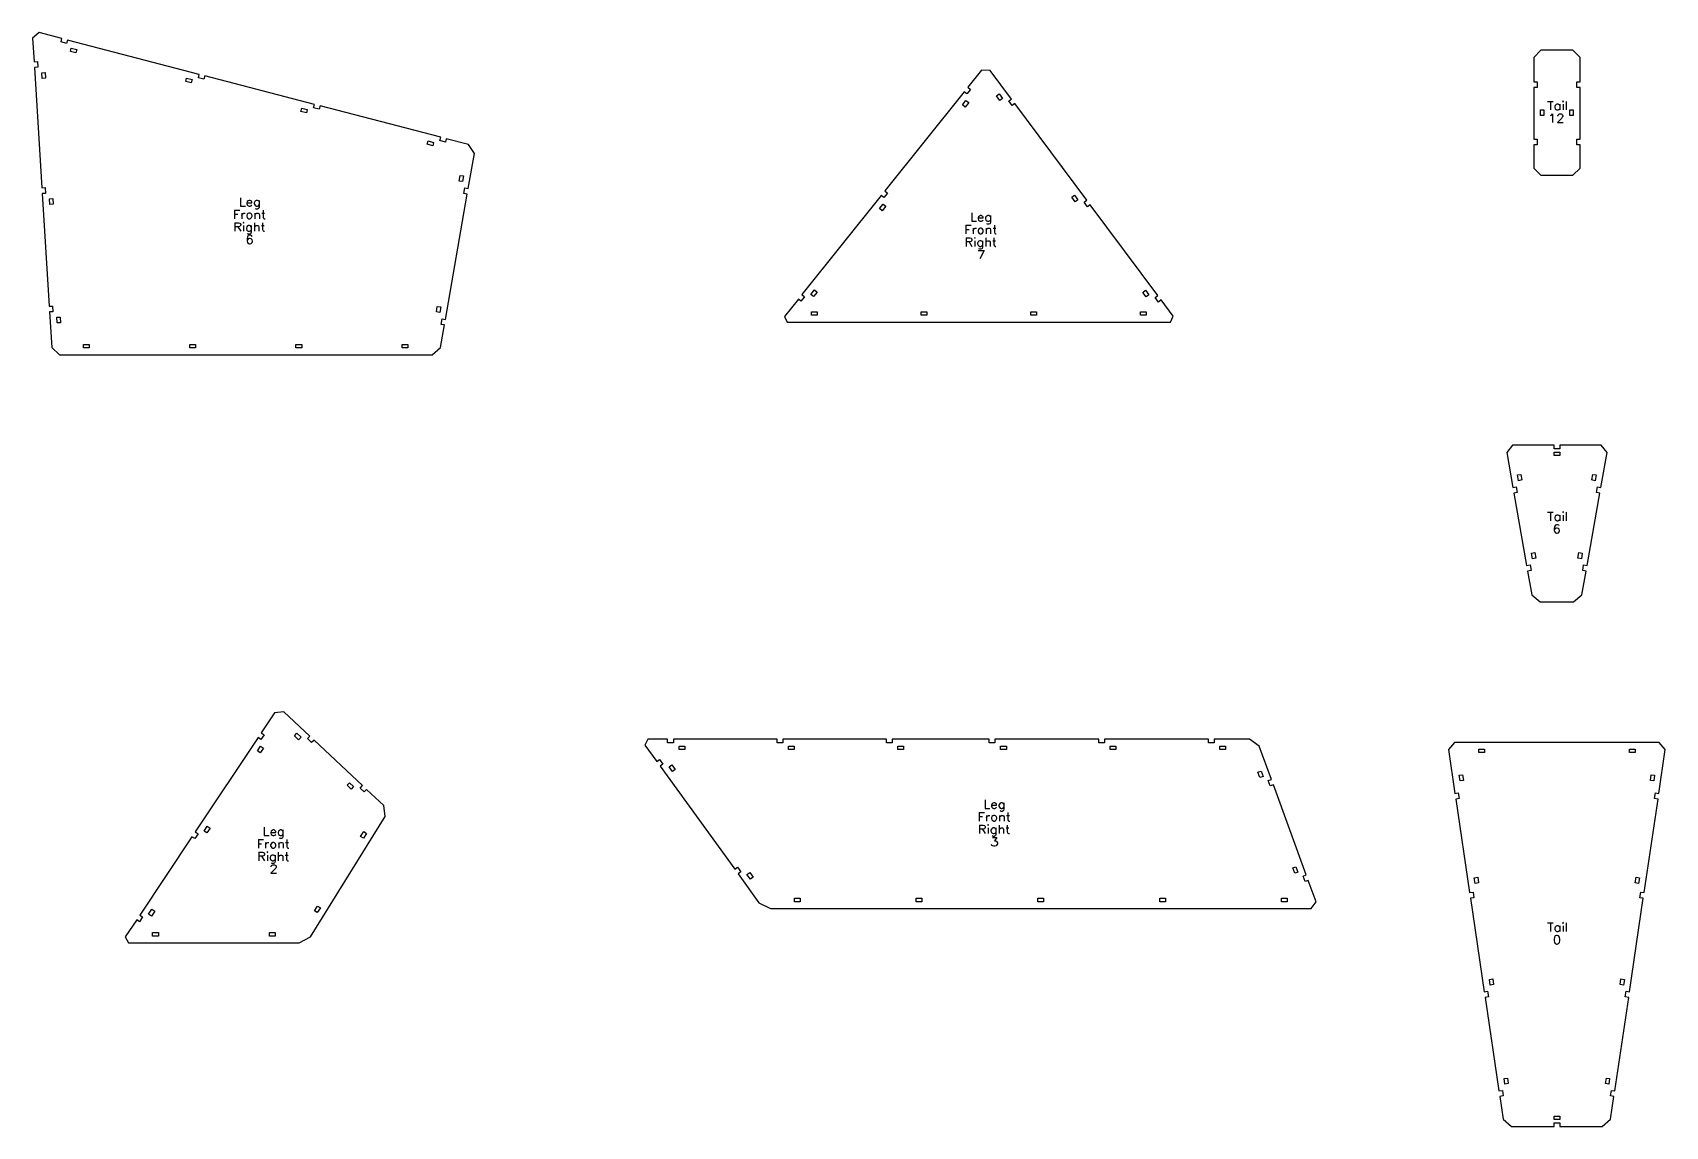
# Model space of a CAD drawing. Header units: metres. Extents: x 97 to 13275, y 12 to 1930.
# Drawn here: x 9999 to 11431, y 12 to 971 of the extents above; entities that cross this region are included whole.
import ezdxf

# ---------------------------------------------------------------- set-up
doc = ezdxf.new("R2010")
doc.units = ezdxf.units.M
for name, color, linetype in [('leg_front_right_cuts', 1, 'Continuous'), ('leg_front_right_marks', 2, 'Continuous'), ('tail_cuts', 1, 'Continuous'), ('tail_marks', 2, 'Continuous')]:
    doc.layers.add(name, color=color, linetype=linetype)

msp = doc.modelspace()

# ---------------------------------------------------------------- linework, layer by layer
at = {"layer": 'leg_front_right_cuts'}
for points in [[(10022.6, 688.2), (10349.3, 688.2), (10356.8, 694.5), (10360.2, 714.3), (10357.2, 714.8), (10358.1, 719.7), (10361.1, 719.2), (10380.2, 829.1), (10377.2, 829.6), (10378.1, 834.5), (10381, 834), (10386.4, 864.7), (10381.3, 872.6), (10361.8, 877.6), (10361.1, 874.7), (10356.2, 876), (10357, 878.9), (10251.1, 906.5), (10250.4, 903.6), (10245.5, 904.8), (10246.3, 907.7), (10150.1, 932.8), (10149.3, 929.9), (10144.5, 931.1), (10145.2, 934), (10029.7, 964.1), (10028.9, 961.2), (10024.1, 962.5), (10024.8, 965.4), (10004.8, 970.6), (9999.1, 965.8), (10000.4, 945), (10003.4, 945.2), (10003.7, 940.2), (10000.7, 940), (10007.2, 834.5), (10010.2, 834.7), (10010.5, 829.7), (10007.5, 829.5), (10013.6, 730.7), (10016.6, 730.8), (10016.9, 725.8), (10013.9, 725.7), (10015.9, 694.6)], [(10037.8, 955.8), (10037.1, 952.9), (10032.2, 954.1), (10033, 957)], [(10007, 935.4), (10010, 935.6), (10010.3, 930.6), (10007.3, 930.4)], [(10138.9, 929.5), (10138.1, 926.6), (10133.3, 927.8), (10134, 930.7)], [(10660.7, 716.9), (10996.8, 716.9), (10999.3, 722), (10988.7, 736.2), (10986.3, 734.4), (10983.3, 738.5), (10985.7, 740.2), (10926.5, 819.7), (10924.1, 817.9), (10921.1, 821.9), (10923.5, 823.7), (10860.4, 908.4), (10858, 906.6), (10855, 910.7), (10857.4, 912.4), (10838.8, 937.4), (10831, 937.6), (10819.1, 922.7), (10821.4, 920.8), (10818.3, 916.9), (10816, 918.8), (10746.4, 831.8), (10748.7, 829.9), (10745.6, 826), (10743.2, 827.9), (10673.6, 740.9), (10676, 739.1), (10672.8, 735.2), (10670.5, 737), (10658.3, 721.8)], [(10849.6, 912.9), (10847.2, 911.1), (10844.2, 915.1), (10846.6, 916.9)], [(10239.9, 903.2), (10239.2, 900.3), (10234.3, 901.5), (10235.1, 904.4)], [(10817.5, 911.1), (10819.9, 909.2), (10816.8, 905.3), (10814.4, 907.2)], [(10350.7, 874.3), (10349.9, 871.4), (10345.1, 872.7), (10345.8, 875.6)], [(10376, 840), (10373, 840.5), (10373.9, 845.4), (10376.8, 844.9)], [(10013.8, 824.9), (10016.8, 825.1), (10017.1, 820.1), (10014.1, 819.9)], [(10744.8, 820.2), (10747.1, 818.4), (10744, 814.5), (10741.7, 816.3)], [(10915.7, 824.1), (10913.3, 822.3), (10910.3, 826.3), (10912.7, 828.1)], [(10684.6, 745), (10686.9, 743.1), (10683.8, 739.2), (10681.4, 741.1)], [(10977.9, 740.7), (10975.5, 738.9), (10972.5, 742.9), (10974.9, 744.7)], [(10356, 725.2), (10353.1, 725.7), (10353.9, 730.6), (10356.9, 730.1)], [(10020.2, 721), (10023.2, 721.2), (10023.5, 716.2), (10020.5, 716.1)], [(10681.9, 722.9), (10681.9, 725.9), (10686.9, 725.9), (10686.9, 722.9)], [(10778.1, 722.9), (10778.1, 725.9), (10783.1, 725.9), (10783.1, 722.9)], [(10874.4, 722.9), (10874.4, 725.9), (10879.4, 725.9), (10879.4, 722.9)], [(10970.6, 722.9), (10970.6, 725.9), (10975.6, 725.9), (10975.6, 722.9)], [(10043.7, 694.2), (10043.7, 697.2), (10048.7, 697.2), (10048.7, 694.2)], [(10136.9, 694.2), (10136.9, 697.2), (10141.9, 697.2), (10141.9, 694.2)], [(10230, 694.2), (10230, 697.2), (10235, 697.2), (10235, 694.2)], [(10323.2, 694.2), (10323.2, 697.2), (10328.2, 697.2), (10328.2, 694.2)], [(10083.1, 172.6), (10232.9, 172.6), (10242.6, 178), (10308.2, 283.3), (10306.9, 293.1), (10291.9, 307.1), (10289.9, 304.9), (10286.2, 308.3), (10288.3, 310.5), (10245.8, 350.4), (10243.7, 348.3), (10240.1, 351.7), (10242.1, 353.9), (10219.4, 375.2), (10211.2, 374.2), (10199.5, 356.7), (10202, 355), (10199.3, 350.9), (10196.8, 352.5), (10141.6, 269.8), (10144.1, 268.2), (10141.3, 264), (10138.8, 265.7), (10093, 197), (10095.5, 195.3), (10092.8, 191.1), (10090.3, 192.8), (10080.3, 177.9)], [(10199, 345.1), (10201.5, 343.4), (10198.7, 339.2), (10196.2, 340.9)], [(10234.4, 352.9), (10232.3, 350.7), (10228.7, 354.1), (10230.7, 356.3)], [(10646, 202.7), (11120.3, 202.7), (11124.5, 208.6), (11117.6, 227.4), (11114.8, 226.4), (11113.1, 231.1), (11115.9, 232.1), (11087, 311.2), (11084.2, 310.2), (11082.5, 314.9), (11085.3, 315.9), (11074.6, 345.1), (11066.1, 351.1), (11035, 351.1), (11035, 348.1), (11030, 348.1), (11030, 351.1), (10938.9, 351.1), (10938.9, 348.1), (10933.9, 348.1), (10933.9, 351.1), (10842.9, 351.1), (10842.9, 348.1), (10837.9, 348.1), (10837.9, 351.1), (10752.8, 351.1), (10752.8, 348.1), (10747.8, 348.1), (10747.8, 351.1), (10656.9, 351.1), (10656.9, 348.1), (10651.9, 348.1), (10651.9, 351.1), (10560.9, 351.1), (10560.9, 348.1), (10555.9, 348.1), (10555.9, 351.1), (10538.6, 351.1), (10535.9, 346), (10546.4, 331.5), (10548.8, 333.3), (10551.8, 329.2), (10549.3, 327.5), (10614.7, 237.1), (10617.1, 238.9), (10620.1, 234.8), (10617.6, 233.1), (10635.9, 207.8)], [(10570.9, 345.1), (10570.9, 342.1), (10565.9, 342.1), (10565.9, 345.1)], [(10666.9, 345.1), (10666.9, 342.1), (10661.9, 342.1), (10661.9, 345.1)], [(10762.8, 345.1), (10762.8, 342.1), (10757.8, 342.1), (10757.8, 345.1)], [(10852.9, 345.1), (10852.9, 342.1), (10847.9, 342.1), (10847.9, 345.1)], [(10948.9, 345.1), (10948.9, 342.1), (10943.9, 342.1), (10943.9, 345.1)], [(11045, 345.1), (11045, 342.1), (11040, 342.1), (11040, 345.1)], [(10557.1, 326.9), (10559.6, 328.7), (10562.5, 324.6), (10560.1, 322.9)], [(11078, 318.5), (11075.1, 317.5), (11073.4, 322.2), (11076.2, 323.2)], [(10280.5, 309.6), (10278.5, 307.4), (10274.8, 310.8), (10276.9, 313)], [(10152.2, 274.8), (10154.7, 273.1), (10151.9, 269), (10149.4, 270.6)], [(10289.3, 264.3), (10286.7, 265.9), (10289.4, 270.1), (10291.9, 268.5)], [(10625.4, 232.5), (10627.9, 234.3), (10630.8, 230.2), (10628.4, 228.5)], [(11108.5, 234.7), (11105.7, 233.7), (11104, 238.4), (11106.8, 239.4)], [(10103.6, 202), (10106.1, 200.3), (10103.3, 196.1), (10100.8, 197.8)], [(10248.7, 199.1), (10246.2, 200.7), (10248.8, 204.9), (10251.4, 203.3)], [(10667.1, 208.7), (10667.1, 211.7), (10672.1, 211.7), (10672.1, 208.7)], [(10773.9, 208.7), (10773.9, 211.7), (10778.9, 211.7), (10778.9, 208.7)], [(10880.6, 208.7), (10880.6, 211.7), (10885.6, 211.7), (10885.6, 208.7)], [(10987.4, 208.7), (10987.4, 211.7), (10992.4, 211.7), (10992.4, 208.7)], [(11094.1, 208.7), (11094.1, 211.7), (11099.1, 211.7), (11099.1, 208.7)], [(10104.3, 178.6), (10104.3, 181.6), (10109.3, 181.6), (10109.3, 178.6)], [(10206.8, 178.6), (10206.8, 181.6), (10211.8, 181.6), (10211.8, 178.6)]]:
    msp.add_lwpolyline(points, close=True, dxfattribs=at)
at = {"layer": 'leg_front_right_marks'}
for p, q in [((10181.3, 825.9), (10181.3, 818.4)), ((10181.3, 818.4), (10185.6, 818.4)), ((10187.3, 822.4), (10187, 821.3)), ((10187, 821.3), (10191.3, 821.3)), ((10187, 821.3), (10187, 820.6)), ((10187, 820.6), (10187.3, 819.5)), ((10188.1, 823.1), (10187.3, 822.4)), ((10187.3, 819.5), (10188.1, 818.8)), ((10188.8, 823.4), (10188.1, 823.1)), ((10188.1, 818.8), (10188.8, 818.4)), ((10189.8, 823.4), (10188.8, 823.4)), ((10188.8, 818.4), (10189.8, 818.4)), ((10190.6, 823.1), (10189.8, 823.4)), ((10189.8, 818.4), (10190.6, 818.8)), ((10190.9, 822.7), (10190.6, 823.1)), ((10190.6, 818.8), (10191.3, 819.5)), ((10191.3, 822), (10190.9, 822.7)), ((10191.3, 821.3), (10191.3, 822)), ((10193.8, 822.4), (10193.4, 821.3)), ((10193.4, 821.3), (10193.4, 820.6)), ((10193.4, 820.6), (10193.8, 819.5)), ((10194.5, 823.1), (10193.8, 822.4)), ((10193.8, 819.5), (10194.5, 818.8)), ((10195.2, 823.4), (10194.5, 823.1)), ((10194.5, 818.8), (10195.2, 818.4)), ((10195.2, 815.9), (10194.5, 816.3)), ((10196.3, 823.4), (10195.2, 823.4)), ((10195.2, 818.4), (10196.3, 818.4)), ((10197, 823.1), (10196.3, 823.4)), ((10196.3, 818.4), (10197, 818.8)), ((10197, 816.3), (10196.3, 815.9)), ((10197.7, 822.4), (10197, 823.1)), ((10197, 818.8), (10197.7, 819.5)), ((10197.3, 816.7), (10197, 816.3)), ((10197.7, 817.7), (10197.3, 816.7)), ((10197.7, 823.4), (10197.7, 817.7)), ((10176.1, 814.9), (10176.1, 807.4)), ((10176.1, 814.9), (10180.7, 814.9)), ((10176.1, 811.4), (10179, 811.4)), ((10176.5, 803.9), (10176.5, 796.4)), ((10176.5, 803.9), (10179.7, 803.9)), ((10179.7, 803.9), (10180.7, 803.6)), ((10180.7, 803.6), (10181.1, 803.2)), ((10181.1, 803.2), (10181.5, 802.5)), ((10181.5, 801.8), (10181.1, 801.1)), ((10181.5, 802.5), (10181.5, 801.8)), ((10182.5, 812.4), (10182.5, 807.4)), ((10182.5, 810.3), (10182.9, 811.4)), ((10182.9, 811.4), (10183.6, 812.1)), ((10183.6, 812.1), (10184.3, 812.4)), ((10184, 804.3), (10183.6, 803.9)), ((10183.6, 803.9), (10184, 803.6)), ((10184.3, 803.9), (10184, 804.3)), ((10184, 803.6), (10184.3, 803.9)), ((10184.3, 812.4), (10185.4, 812.4)), ((10187.2, 811.4), (10186.8, 810.3)), ((10186.8, 810.3), (10186.8, 809.6)), ((10186.8, 809.6), (10187.2, 808.5)), ((10187.9, 812.1), (10187.2, 811.4)), ((10187.2, 808.5), (10187.9, 807.8)), ((10188.6, 812.4), (10187.9, 812.1)), ((10187.9, 807.8), (10188.6, 807.4)), ((10189.7, 812.4), (10188.6, 812.4)), ((10188.6, 807.4), (10189.7, 807.4)), ((10190.4, 812.1), (10189.7, 812.4)), ((10189.7, 807.4), (10190.4, 807.8)), ((10191.1, 811.4), (10190.4, 812.1)), ((10190.4, 807.8), (10191.1, 808.5)), ((10191.5, 810.3), (10191.1, 811.4)), ((10191.1, 808.5), (10191.5, 809.6)), ((10191.5, 809.6), (10191.5, 810.3)), ((10193.6, 803.9), (10193.6, 796.4)), ((10194, 812.4), (10194, 807.4)), ((10194, 811), (10195, 812.1)), ((10195, 812.1), (10195.7, 812.4)), ((10196.3, 815.9), (10195.2, 815.9)), ((10195.7, 812.4), (10196.8, 812.4)), ((10196.8, 812.4), (10197.5, 812.1)), ((10197.5, 812.1), (10197.9, 811)), ((10197.9, 811), (10197.9, 807.4)), ((10200, 812.4), (10202.5, 812.4)), ((10200.7, 803.9), (10200.7, 797.9)), ((10201.1, 814.9), (10201.1, 808.9)), ((10201.1, 808.9), (10201.5, 807.8)), ((10201.5, 807.8), (10202.2, 807.4)), ((10202.2, 807.4), (10202.9, 807.4)), ((10822.5, 812.7), (10822.5, 805.2)), ((10822.5, 805.2), (10826.8, 805.2)), ((10828.6, 809.1), (10828.3, 808.1)), ((10828.3, 808.1), (10832.5, 808.1)), ((10828.3, 808.1), (10828.3, 807.3)), ((10828.3, 807.3), (10828.6, 806.3)), ((10829.3, 809.8), (10828.6, 809.1)), ((10828.6, 806.3), (10829.3, 805.6)), ((10830, 810.2), (10829.3, 809.8)), ((10829.3, 805.6), (10830, 805.2)), ((10831.1, 810.2), (10830, 810.2)), ((10830, 805.2), (10831.1, 805.2)), ((10831.8, 809.8), (10831.1, 810.2)), ((10831.1, 805.2), (10831.8, 805.6)), ((10832.2, 809.5), (10831.8, 809.8)), ((10831.8, 805.6), (10832.5, 806.3)), ((10832.5, 808.8), (10832.2, 809.5)), ((10832.5, 808.1), (10832.5, 808.8)), ((10835, 809.1), (10834.7, 808.1)), ((10834.7, 808.1), (10834.7, 807.3)), ((10834.7, 807.3), (10835, 806.3)), ((10835.8, 809.8), (10835, 809.1)), ((10835, 806.3), (10835.8, 805.6)), ((10836.5, 810.2), (10835.8, 809.8)), ((10835.8, 805.6), (10836.5, 805.2)), ((10836.5, 802.7), (10835.8, 803.1)), ((10837.5, 810.2), (10836.5, 810.2)), ((10836.5, 805.2), (10837.5, 805.2)), ((10837.5, 802.7), (10836.5, 802.7)), ((10838.3, 809.8), (10837.5, 810.2)), ((10837.5, 805.2), (10838.3, 805.6)), ((10838.3, 803.1), (10837.5, 802.7)), ((10839, 809.1), (10838.3, 809.8)), ((10838.3, 805.6), (10839, 806.3)), ((10838.6, 803.4), (10838.3, 803.1)), ((10839, 804.5), (10838.6, 803.4)), ((10839, 810.2), (10839, 804.5)), ((10179.7, 800.4), (10176.5, 800.4)), ((10179, 800.4), (10181.5, 796.4)), ((10180.7, 800.7), (10179.7, 800.4)), ((10181.1, 801.1), (10180.7, 800.7)), ((10184, 801.4), (10184, 796.4)), ((10186.8, 800.4), (10186.5, 799.3)), ((10186.5, 799.3), (10186.5, 798.6)), ((10186.5, 798.6), (10186.8, 797.5)), ((10187.5, 801.1), (10186.8, 800.4)), ((10186.8, 797.5), (10187.5, 796.8)), ((10187.5, 791.5), (10187.2, 789.7)), ((10187.2, 789.7), (10187.2, 787.9)), ((10187.5, 789), (10187.2, 787.9)), ((10187.2, 787.9), (10187.5, 786.5)), ((10188.2, 801.4), (10187.5, 801.1)), ((10187.5, 796.8), (10188.2, 796.4)), ((10188.2, 793.9), (10187.5, 794.3)), ((10188.2, 792.6), (10187.5, 791.5)), ((10188.2, 789.7), (10187.5, 789)), ((10189.3, 801.4), (10188.2, 801.4)), ((10188.2, 796.4), (10189.3, 796.4)), ((10189.3, 793.9), (10188.2, 793.9)), ((10189.3, 792.9), (10188.2, 792.6)), ((10189.3, 790.1), (10188.2, 789.7)), ((10190, 801.1), (10189.3, 801.4)), ((10189.3, 796.4), (10190, 796.8)), ((10190, 794.3), (10189.3, 793.9)), ((10190, 792.9), (10189.3, 792.9)), ((10189.7, 790.1), (10189.3, 790.1)), ((10190.7, 789.7), (10189.7, 790.1)), ((10190.7, 800.4), (10190, 801.1)), ((10190, 796.8), (10190.7, 797.5)), ((10190.4, 794.7), (10190, 794.3)), ((10191.1, 792.6), (10190, 792.9)), ((10190.7, 795.7), (10190.4, 794.7)), ((10190.7, 801.4), (10190.7, 795.7)), ((10191.5, 789), (10190.7, 789.7)), ((10191.5, 791.9), (10191.1, 792.6)), ((10191.8, 787.9), (10191.5, 789)), ((10191.5, 786.5), (10191.8, 787.6)), ((10191.8, 787.6), (10191.8, 787.9)), ((10193.6, 800), (10194.7, 801.1)), ((10194.7, 801.1), (10195.4, 801.4)), ((10195.4, 801.4), (10196.5, 801.4)), ((10196.5, 801.4), (10197.2, 801.1)), ((10197.2, 801.1), (10197.5, 800)), ((10197.5, 800), (10197.5, 796.4)), ((10199.7, 801.4), (10202.2, 801.4)), ((10200.7, 797.9), (10201.1, 796.8)), ((10201.1, 796.8), (10201.8, 796.4)), ((10201.8, 796.4), (10202.5, 796.4)), ((10817.4, 801.7), (10817.4, 794.2)), ((10817.4, 801.7), (10822, 801.7)), ((10817.4, 798.1), (10820.2, 798.1)), ((10817.7, 790.7), (10817.7, 783.2)), ((10817.7, 790.7), (10820.9, 790.7)), ((10820.9, 790.7), (10822, 790.3)), ((10822, 787.5), (10820.9, 787.1)), ((10822, 790.3), (10822.4, 790)), ((10822.4, 787.8), (10822, 787.5)), ((10822.4, 790), (10822.7, 789.3)), ((10822.7, 788.6), (10822.4, 787.8)), ((10822.7, 789.3), (10822.7, 788.6)), ((10823.8, 799.2), (10823.8, 794.2)), ((10823.8, 797.1), (10824.1, 798.1)), ((10824.1, 798.1), (10824.9, 798.8)), ((10824.9, 798.8), (10825.6, 799.2)), ((10825.2, 791.1), (10824.9, 790.7)), ((10824.9, 790.7), (10825.2, 790.3)), ((10825.6, 790.7), (10825.2, 791.1)), ((10825.2, 790.3), (10825.6, 790.7)), ((10825.2, 788.2), (10825.2, 783.2)), ((10825.6, 799.2), (10826.6, 799.2)), ((10828.4, 798.1), (10828.1, 797.1)), ((10828.1, 797.1), (10828.1, 796.3)), ((10828.1, 796.3), (10828.4, 795.3)), ((10828.8, 787.8), (10828.1, 787.1)), ((10829.1, 798.8), (10828.4, 798.1)), ((10828.4, 795.3), (10829.1, 794.6)), ((10829.5, 788.2), (10828.8, 787.8)), ((10829.9, 799.2), (10829.1, 798.8)), ((10829.1, 794.6), (10829.9, 794.2)), ((10830.6, 788.2), (10829.5, 788.2)), ((10830.9, 799.2), (10829.9, 799.2)), ((10829.9, 794.2), (10830.9, 794.2)), ((10831.3, 787.8), (10830.6, 788.2)), ((10831.6, 798.8), (10830.9, 799.2)), ((10830.9, 794.2), (10831.6, 794.6)), ((10832, 787.1), (10831.3, 787.8)), ((10832.4, 798.1), (10831.6, 798.8)), ((10831.6, 794.6), (10832.4, 795.3)), ((10832, 788.2), (10832, 782.5)), ((10832.7, 797.1), (10832.4, 798.1)), ((10832.4, 795.3), (10832.7, 796.3)), ((10832.7, 796.3), (10832.7, 797.1)), ((10834.9, 790.7), (10834.9, 783.2)), ((10834.9, 786.8), (10835.9, 787.8)), ((10835.2, 799.2), (10835.2, 794.2)), ((10835.2, 797.8), (10836.3, 798.8)), ((10835.9, 787.8), (10836.6, 788.2)), ((10836.3, 798.8), (10837, 799.2)), ((10836.6, 788.2), (10837.7, 788.2)), ((10837, 799.2), (10838.1, 799.2)), ((10837.7, 788.2), (10838.4, 787.8)), ((10838.1, 799.2), (10838.8, 798.8)), ((10838.4, 787.8), (10838.8, 786.8)), ((10838.8, 798.8), (10839.1, 797.8)), ((10839.1, 797.8), (10839.1, 794.2)), ((10840.9, 788.2), (10843.4, 788.2)), ((10841.3, 799.2), (10843.8, 799.2)), ((10842, 790.7), (10842, 784.6)), ((10842.4, 801.7), (10842.4, 795.6)), ((10842.4, 795.6), (10842.7, 794.6)), ((10842.7, 794.6), (10843.4, 794.2)), ((10843.4, 794.2), (10844.1, 794.2)), ((10187.5, 786.5), (10188.2, 785.8)), ((10188.2, 785.8), (10189.3, 785.4)), ((10189.3, 785.4), (10189.7, 785.4)), ((10189.7, 785.4), (10190.7, 785.8)), ((10190.7, 785.8), (10191.5, 786.5)), ((10820.9, 787.1), (10817.7, 787.1)), ((10820.2, 787.1), (10822.7, 783.2)), ((10828.1, 787.1), (10827.7, 786.1)), ((10827.7, 786.1), (10827.7, 785.3)), ((10827.7, 785.3), (10828.1, 784.3)), ((10828.1, 784.3), (10828.8, 783.6)), ((10828.3, 779.7), (10833.3, 779.7)), ((10828.8, 783.6), (10829.5, 783.2)), ((10829.5, 780.7), (10828.8, 781.1)), ((10829.5, 783.2), (10830.6, 783.2)), ((10830.6, 780.7), (10829.5, 780.7)), ((10833.3, 779.7), (10829.7, 772.2)), ((10830.6, 783.2), (10831.3, 783.6)), ((10831.3, 781.1), (10830.6, 780.7)), ((10831.3, 783.6), (10832, 784.3)), ((10831.6, 781.4), (10831.3, 781.1)), ((10832, 782.5), (10831.6, 781.4)), ((10838.8, 786.8), (10838.8, 783.2)), ((10842, 784.6), (10842.4, 783.6)), ((10842.4, 783.6), (10843.1, 783.2)), ((10843.1, 783.2), (10843.8, 783.2)), ((10829.1, 286.9), (10829.1, 279.4)), ((10829.1, 286.9), (10833.7, 286.9)), ((10834.3, 297.9), (10834.3, 290.4)), ((10834.3, 290.4), (10838.5, 290.4)), ((10840.3, 294.3), (10840, 293.3)), ((10840, 293.3), (10844.3, 293.3)), ((10840, 293.3), (10840, 292.5)), ((10840, 292.5), (10840.3, 291.5)), ((10841, 295), (10840.3, 294.3)), ((10840.3, 291.5), (10841, 290.8)), ((10841.8, 295.4), (10841, 295)), ((10841, 290.8), (10841.8, 290.4)), ((10842.8, 295.4), (10841.8, 295.4)), ((10841.8, 290.4), (10842.8, 290.4)), ((10843.5, 295), (10842.8, 295.4)), ((10842.8, 290.4), (10843.5, 290.8)), ((10843.9, 294.7), (10843.5, 295)), ((10843.5, 290.8), (10844.3, 291.5)), ((10844.3, 294), (10843.9, 294.7)), ((10844.3, 293.3), (10844.3, 294)), ((10846.8, 294.3), (10846.4, 293.3)), ((10846.4, 293.3), (10846.4, 292.5)), ((10846.4, 292.5), (10846.8, 291.5)), ((10847.5, 295), (10846.8, 294.3)), ((10846.8, 291.5), (10847.5, 290.8)), ((10848.2, 295.4), (10847.5, 295)), ((10847.5, 290.8), (10848.2, 290.4)), ((10848.2, 287.9), (10847.5, 288.3)), ((10849.3, 295.4), (10848.2, 295.4)), ((10848.2, 290.4), (10849.3, 290.4)), ((10849.3, 287.9), (10848.2, 287.9)), ((10850, 295), (10849.3, 295.4)), ((10849.3, 290.4), (10850, 290.8)), ((10850, 288.3), (10849.3, 287.9)), ((10850.7, 294.3), (10850, 295)), ((10850, 290.8), (10850.7, 291.5)), ((10850.3, 288.6), (10850, 288.3)), ((10850.7, 289.7), (10850.3, 288.6)), ((10850.7, 295.4), (10850.7, 289.7)), ((10854.1, 286.9), (10854.1, 280.8)), ((10202.2, 274.1), (10202.2, 266.6)), ((10829.1, 283.3), (10831.9, 283.3)), ((10829.4, 275.9), (10829.4, 268.4)), ((10829.4, 275.9), (10832.6, 275.9)), ((10832.6, 272.3), (10829.4, 272.3)), ((10831.9, 272.3), (10834.4, 268.4)), ((10832.6, 275.9), (10833.7, 275.5)), ((10833.7, 272.7), (10832.6, 272.3)), ((10833.7, 275.5), (10834.1, 275.2)), ((10834.1, 273), (10833.7, 272.7)), ((10834.1, 275.2), (10834.4, 274.5)), ((10834.4, 273.8), (10834.1, 273)), ((10834.4, 274.5), (10834.4, 273.8)), ((10835.5, 284.4), (10835.5, 279.4)), ((10835.5, 282.3), (10835.9, 283.3)), ((10835.9, 283.3), (10836.6, 284)), ((10836.6, 284), (10837.3, 284.4)), ((10836.9, 276.3), (10836.6, 275.9)), ((10836.6, 275.9), (10836.9, 275.5)), ((10837.3, 275.9), (10836.9, 276.3)), ((10836.9, 275.5), (10837.3, 275.9)), ((10836.9, 273.4), (10836.9, 268.4)), ((10837.3, 284.4), (10838.4, 284.4)), ((10839.8, 272.3), (10839.4, 271.3)), ((10840.1, 283.3), (10839.8, 282.3)), ((10839.8, 282.3), (10839.8, 281.5)), ((10839.8, 281.5), (10840.1, 280.5)), ((10840.5, 273), (10839.8, 272.3)), ((10840.9, 284), (10840.1, 283.3)), ((10840.1, 280.5), (10840.9, 279.8)), ((10841.2, 273.4), (10840.5, 273)), ((10841.6, 284.4), (10840.9, 284)), ((10840.9, 279.8), (10841.6, 279.4)), ((10842.3, 273.4), (10841.2, 273.4)), ((10842.6, 284.4), (10841.6, 284.4)), ((10841.6, 279.4), (10842.6, 279.4)), ((10843, 273), (10842.3, 273.4)), ((10843.4, 284), (10842.6, 284.4)), ((10842.6, 279.4), (10843.4, 279.8)), ((10843.7, 272.3), (10843, 273)), ((10844.1, 283.3), (10843.4, 284)), ((10843.4, 279.8), (10844.1, 280.5)), ((10843.7, 273.4), (10843.7, 267.7)), ((10844.4, 282.3), (10844.1, 283.3)), ((10844.1, 280.5), (10844.4, 281.5)), ((10844.4, 281.5), (10844.4, 282.3)), ((10846.6, 275.9), (10846.6, 268.4)), ((10846.6, 272), (10847.6, 273)), ((10846.9, 284.4), (10846.9, 279.4)), ((10846.9, 283), (10848, 284)), ((10847.6, 273), (10848.4, 273.4)), ((10848, 284), (10848.7, 284.4)), ((10848.4, 273.4), (10849.4, 273.4)), ((10848.7, 284.4), (10849.8, 284.4)), ((10849.4, 273.4), (10850.1, 273)), ((10849.8, 284.4), (10850.5, 284)), ((10850.1, 273), (10850.5, 272)), ((10850.5, 284), (10850.9, 283)), ((10850.9, 283), (10850.9, 279.4)), ((10852.6, 273.4), (10855.1, 273.4)), ((10853, 284.4), (10855.5, 284.4)), ((10853.7, 275.9), (10853.7, 269.8)), ((10854.1, 280.8), (10854.4, 279.8)), ((10854.4, 279.8), (10855.1, 279.4)), ((10855.1, 279.4), (10855.9, 279.4)), ((10197, 263.1), (10197, 255.6)), ((10197, 263.1), (10201.6, 263.1)), ((10197, 259.5), (10199.9, 259.5)), ((10202.2, 266.6), (10206.5, 266.6)), ((10203.4, 260.6), (10203.4, 255.6)), ((10203.4, 258.5), (10203.8, 259.5)), ((10203.8, 259.5), (10204.5, 260.2)), ((10204.5, 260.2), (10205.2, 260.6)), ((10205.2, 260.6), (10206.3, 260.6)), ((10208.1, 259.5), (10207.7, 258.5)), ((10207.7, 258.5), (10207.7, 257.7)), ((10207.7, 257.7), (10208.1, 256.7)), ((10208.3, 270.5), (10207.9, 269.5)), ((10207.9, 269.5), (10212.2, 269.5)), ((10207.9, 269.5), (10207.9, 268.7)), ((10207.9, 268.7), (10208.3, 267.7)), ((10208.8, 260.2), (10208.1, 259.5)), ((10209, 271.2), (10208.3, 270.5)), ((10208.3, 267.7), (10209, 267)), ((10209.5, 260.6), (10208.8, 260.2)), ((10209.7, 271.6), (10209, 271.2)), ((10209, 267), (10209.7, 266.6)), ((10210.6, 260.6), (10209.5, 260.6)), ((10210.8, 271.6), (10209.7, 271.6)), ((10209.7, 266.6), (10210.8, 266.6)), ((10211.3, 260.2), (10210.6, 260.6)), ((10211.5, 271.2), (10210.8, 271.6)), ((10210.8, 266.6), (10211.5, 267)), ((10212, 259.5), (10211.3, 260.2)), ((10211.8, 270.9), (10211.5, 271.2)), ((10211.5, 267), (10212.2, 267.7)), ((10212.2, 270.2), (10211.8, 270.9)), ((10212.4, 258.5), (10212, 259.5)), ((10212, 256.7), (10212.4, 257.7)), ((10212.2, 269.5), (10212.2, 270.2)), ((10212.4, 257.7), (10212.4, 258.5)), ((10214.7, 270.5), (10214.3, 269.5)), ((10214.3, 269.5), (10214.3, 268.7)), ((10214.3, 268.7), (10214.7, 267.7)), ((10215.4, 271.2), (10214.7, 270.5)), ((10214.7, 267.7), (10215.4, 267)), ((10214.9, 260.6), (10214.9, 255.6)), ((10214.9, 259.2), (10215.9, 260.2)), ((10216.1, 271.6), (10215.4, 271.2)), ((10215.4, 267), (10216.1, 266.6)), ((10216.1, 264.1), (10215.4, 264.5)), ((10215.9, 260.2), (10216.6, 260.6)), ((10217.2, 271.6), (10216.1, 271.6)), ((10216.1, 266.6), (10217.2, 266.6)), ((10217.2, 264.1), (10216.1, 264.1)), ((10216.6, 260.6), (10217.7, 260.6)), ((10217.9, 271.2), (10217.2, 271.6)), ((10217.2, 266.6), (10217.9, 267)), ((10217.9, 264.5), (10217.2, 264.1)), ((10217.7, 260.6), (10218.4, 260.2)), ((10218.6, 270.5), (10217.9, 271.2)), ((10217.9, 267), (10218.6, 267.7)), ((10218.3, 264.8), (10217.9, 264.5)), ((10218.6, 265.9), (10218.3, 264.8)), ((10218.4, 260.2), (10218.8, 259.2)), ((10218.6, 271.6), (10218.6, 265.9)), ((10218.8, 259.2), (10218.8, 255.6)), ((10220.9, 260.6), (10223.4, 260.6)), ((10222, 263.1), (10222, 257)), ((10839.4, 271.3), (10839.4, 270.5)), ((10839.4, 270.5), (10839.8, 269.5)), ((10839.8, 269.5), (10840.5, 268.8)), ((10840.3, 258.1), (10840, 258.8)), ((10840.7, 257.8), (10840.3, 258.1)), ((10840.5, 268.8), (10841.2, 268.4)), ((10841.2, 265.9), (10840.5, 266.3)), ((10840.7, 264.9), (10844.6, 264.9)), ((10841.8, 257.4), (10840.7, 257.8)), ((10841.2, 268.4), (10842.3, 268.4)), ((10842.3, 265.9), (10841.2, 265.9)), ((10842.3, 268.4), (10843, 268.8)), ((10843, 266.3), (10842.3, 265.9)), ((10844.6, 264.9), (10842.5, 262)), ((10842.5, 262), (10843.5, 262)), ((10843.9, 257.8), (10842.8, 257.4)), ((10843, 268.8), (10843.7, 269.5)), ((10843.4, 266.6), (10843, 266.3)), ((10843.7, 267.7), (10843.4, 266.6)), ((10843.5, 262), (10844.3, 261.7)), ((10844.6, 258.5), (10843.9, 257.8)), ((10844.3, 261.7), (10844.6, 261.3)), ((10844.6, 261.3), (10845, 260.3)), ((10845, 259.5), (10844.6, 258.5)), ((10845, 260.3), (10845, 259.5)), ((10850.5, 272), (10850.5, 268.4)), ((10853.7, 269.8), (10854.1, 268.8)), ((10854.1, 268.8), (10854.8, 268.4)), ((10854.8, 268.4), (10855.5, 268.4)), ((10197.4, 252.1), (10197.4, 244.6)), ((10197.4, 252.1), (10200.6, 252.1)), ((10200.6, 248.5), (10197.4, 248.5)), ((10199.9, 248.5), (10202.4, 244.6)), ((10200.6, 252.1), (10201.6, 251.7)), ((10201.6, 248.9), (10200.6, 248.5)), ((10201.6, 251.7), (10202, 251.4)), ((10202, 249.2), (10201.6, 248.9)), ((10202, 251.4), (10202.4, 250.7)), ((10202.4, 250), (10202, 249.2)), ((10202.4, 250.7), (10202.4, 250)), ((10204.9, 252.5), (10204.5, 252.1)), ((10204.5, 252.1), (10204.9, 251.7)), ((10205.2, 252.1), (10204.9, 252.5)), ((10204.9, 251.7), (10205.2, 252.1)), ((10204.9, 249.6), (10204.9, 244.6)), ((10207.7, 248.5), (10207.4, 247.5)), ((10207.4, 247.5), (10207.4, 246.7)), ((10207.4, 246.7), (10207.7, 245.7)), ((10208.4, 249.2), (10207.7, 248.5)), ((10207.7, 245.7), (10208.4, 245)), ((10208.1, 256.7), (10208.8, 256)), ((10209.1, 249.6), (10208.4, 249.2)), ((10208.4, 245), (10209.1, 244.6)), ((10208.8, 256), (10209.5, 255.6)), ((10210.2, 249.6), (10209.1, 249.6)), ((10209.1, 244.6), (10210.2, 244.6)), ((10209.5, 255.6), (10210.6, 255.6)), ((10210.9, 249.2), (10210.2, 249.6)), ((10210.2, 244.6), (10210.9, 245)), ((10210.6, 255.6), (10211.3, 256)), ((10211.6, 248.5), (10210.9, 249.2)), ((10210.9, 245), (10211.6, 245.7)), ((10211.3, 256), (10212, 256.7)), ((10211.6, 243.9), (10211.3, 242.8)), ((10211.6, 249.6), (10211.6, 243.9)), ((10214.5, 252.1), (10214.5, 244.6)), ((10214.5, 248.2), (10215.6, 249.2)), ((10215.6, 249.2), (10216.3, 249.6)), ((10216.3, 249.6), (10217.4, 249.6)), ((10217.4, 249.6), (10218.1, 249.2)), ((10218.1, 249.2), (10218.4, 248.2)), ((10218.4, 248.2), (10218.4, 244.6)), ((10220.6, 249.6), (10223.1, 249.6)), ((10221.6, 252.1), (10221.6, 246)), ((10221.6, 246), (10222, 245)), ((10222, 257), (10222.4, 256)), ((10222, 245), (10222.7, 244.6)), ((10222.4, 256), (10223.1, 255.6)), ((10222.7, 244.6), (10223.4, 244.6)), ((10223.1, 255.6), (10223.8, 255.6)), ((10842.8, 257.4), (10841.8, 257.4)), ((10211.5, 237.2), (10207.9, 233.6)), ((10207.9, 233.6), (10212.9, 233.6)), ((10208.3, 239.7), (10208.6, 240.4)), ((10208.3, 239.3), (10208.3, 239.7)), ((10209.1, 242.1), (10208.4, 242.5)), ((10208.6, 240.4), (10209, 240.7)), ((10209, 240.7), (10209.7, 241.1)), ((10210.2, 242.1), (10209.1, 242.1)), ((10209.7, 241.1), (10211.1, 241.1)), ((10210.9, 242.5), (10210.2, 242.1)), ((10211.3, 242.8), (10210.9, 242.5)), ((10211.1, 241.1), (10211.8, 240.7)), ((10212.2, 238.2), (10211.5, 237.2)), ((10211.8, 240.7), (10212.2, 240.4)), ((10212.2, 240.4), (10212.5, 239.7)), ((10212.5, 239), (10212.2, 238.2)), ((10212.5, 239.7), (10212.5, 239))]:
    msp.add_line(p, q, dxfattribs=at)
at = {"layer": 'tail_cuts'}
for points in [[(11321.6, 845.6), (11349.6, 845.6), (11356, 851.9), (11356, 872.2), (11353, 872.2), (11353, 877.2), (11356, 877.2), (11356, 922.4), (11353, 922.4), (11353, 927.4), (11356, 927.4), (11356, 948.7), (11349.6, 955.1), (11321.6, 955.1), (11315.3, 948.7), (11315.3, 927.4), (11318.3, 927.4), (11318.3, 922.4), (11315.3, 922.4), (11315.3, 877.2), (11318.3, 877.2), (11318.3, 872.2), (11315.3, 872.2), (11315.3, 851.9)], [(11321.3, 902.8), (11324.3, 902.8), (11324.3, 897.8), (11321.3, 897.8)], [(11350, 897.8), (11347, 897.8), (11347, 902.8), (11350, 902.8)], [(11321.1, 471.6), (11350.1, 471.6), (11357.6, 477.8), (11361.2, 498.5), (11358.3, 499), (11359.1, 503.9), (11362.1, 503.4), (11373.3, 566.9), (11370.4, 567.5), (11371.3, 572.4), (11374.2, 571.9), (11379.6, 602.5), (11374.4, 608.8), (11338.1, 608.8), (11338.1, 605.8), (11333.1, 605.8), (11333.1, 608.8), (11296.8, 608.8), (11291.6, 602.5), (11297, 571.9), (11300, 572.4), (11300.9, 567.5), (11297.9, 566.9), (11309.1, 503.4), (11312.1, 503.9), (11313, 499), (11310, 498.5), (11313.7, 477.8)], [(11338.1, 602.8), (11338.1, 599.8), (11333.1, 599.8), (11333.1, 602.8)], [(11301.2, 582.8), (11304.1, 583.3), (11305, 578.4), (11302.1, 577.8)], [(11369.2, 577.8), (11366.2, 578.4), (11367.1, 583.3), (11370.1, 582.8)], [(11313.3, 514.3), (11316.3, 514.8), (11317.1, 509.9), (11314.2, 509.4)], [(11357.1, 509.4), (11354.1, 509.9), (11355, 514.8), (11357.9, 514.3)], [(11295.8, 11.7), (11333.1, 11.7), (11333.1, 14.7), (11338.1, 14.7), (11338.1, 11.7), (11375.4, 11.7), (11382.7, 18), (11385.7, 38), (11382.7, 38.4), (11383.4, 43.3), (11386.4, 42.9), (11398.6, 124.8), (11395.6, 125.3), (11396.3, 130.2), (11399.3, 129.8), (11411.4, 211.7), (11408.5, 212.2), (11409.2, 217.1), (11412.2, 216.7), (11424.3, 298.6), (11421.3, 299.1), (11422.1, 304), (11425, 303.6), (11430.7, 342.1), (11425.3, 348.4), (11245.9, 348.4), (11240.5, 342.1), (11246.2, 303.6), (11249.2, 304), (11249.9, 299.1), (11247, 298.6), (11259.1, 216.7), (11262.1, 217.1), (11262.8, 212.2), (11259.8, 211.7), (11272, 129.8), (11274.9, 130.2), (11275.7, 125.3), (11272.7, 124.8), (11284.8, 42.9), (11287.8, 43.3), (11288.5, 38.4), (11285.6, 38), (11288.5, 18)], [(11272.1, 342.4), (11272.1, 339.4), (11267.1, 339.4), (11267.1, 342.4)], [(11404.2, 342.4), (11404.2, 339.4), (11399.2, 339.4), (11399.2, 342.4)], [(11249.9, 319.5), (11252.9, 319.9), (11253.6, 315), (11250.7, 314.6)], [(11420.6, 314.6), (11417.6, 315), (11418.3, 319.9), (11421.3, 319.5)], [(11263.2, 229.6), (11266.2, 230.1), (11266.9, 225.1), (11264, 224.7)], [(11407.3, 224.7), (11404.3, 225.1), (11405, 230.1), (11408, 229.6)], [(11276.4, 140.6), (11279.4, 141), (11280.1, 136.1), (11277.2, 135.6)], [(11394.1, 135.6), (11391.1, 136.1), (11391.8, 141), (11394.8, 140.6)], [(11289.3, 53.7), (11292.3, 54.1), (11293, 49.2), (11290, 48.7)], [(11381.2, 48.7), (11378.2, 49.2), (11379, 54.1), (11381.9, 53.7)], [(11333.1, 17.7), (11333.1, 20.7), (11338.1, 20.7), (11338.1, 17.7)]]:
    msp.add_lwpolyline(points, close=True, dxfattribs=at)
at = {"layer": 'tail_marks'}
for p, q in [((11327.4, 910.3), (11332.4, 910.3)), ((11329.9, 910.3), (11329.9, 902.8)), ((11334.2, 906.8), (11333.8, 905.7)), ((11333.8, 905.7), (11333.8, 905)), ((11333.8, 905), (11334.2, 903.9)), ((11334.9, 907.5), (11334.2, 906.8)), ((11334.2, 903.9), (11334.9, 903.2)), ((11335.6, 907.8), (11334.9, 907.5)), ((11334.9, 903.2), (11335.6, 902.8)), ((11336.7, 907.8), (11335.6, 907.8)), ((11335.6, 902.8), (11336.7, 902.8)), ((11337.4, 907.5), (11336.7, 907.8)), ((11336.7, 902.8), (11337.4, 903.2)), ((11338.1, 906.8), (11337.4, 907.5)), ((11337.4, 903.2), (11338.1, 903.9)), ((11338.1, 907.8), (11338.1, 902.8)), ((11341, 910.7), (11340.6, 910.3)), ((11340.6, 910.3), (11341, 910)), ((11341.3, 910.3), (11341, 910.7)), ((11341, 910), (11341.3, 910.3)), ((11341, 907.8), (11341, 902.8)), ((11343.8, 910.3), (11343.8, 902.8)), ((11330.1, 897.9), (11330.8, 898.3)), ((11330.8, 898.3), (11331.9, 899.3)), ((11331.9, 899.3), (11331.9, 891.8)), ((11339.7, 895.4), (11336.2, 891.8)), ((11336.2, 891.8), (11341.2, 891.8)), ((11336.5, 897.9), (11336.9, 898.6)), ((11336.5, 897.5), (11336.5, 897.9)), ((11336.9, 898.6), (11337.2, 899)), ((11337.2, 899), (11337.9, 899.3)), ((11337.9, 899.3), (11339.4, 899.3)), ((11339.4, 899.3), (11340.1, 899)), ((11340.4, 896.5), (11339.7, 895.4)), ((11340.1, 899), (11340.4, 898.6)), ((11340.4, 898.6), (11340.8, 897.9)), ((11340.8, 897.2), (11340.4, 896.5)), ((11340.8, 897.9), (11340.8, 897.2)), ((11327.4, 550.2), (11332.4, 550.2)), ((11329.9, 550.2), (11329.9, 542.7)), ((11334.2, 546.6), (11333.8, 545.6)), ((11333.8, 545.6), (11333.8, 544.8)), ((11333.8, 544.8), (11334.2, 543.8)), ((11334.9, 547.3), (11334.2, 546.6)), ((11335.6, 547.7), (11334.9, 547.3)), ((11336.7, 547.7), (11335.6, 547.7)), ((11337.4, 547.3), (11336.7, 547.7)), ((11338.1, 546.6), (11337.4, 547.3)), ((11338.1, 547.7), (11338.1, 542.7)), ((11341, 550.6), (11340.6, 550.2)), ((11340.6, 550.2), (11341, 549.8)), ((11341.3, 550.2), (11341, 550.6)), ((11341, 549.8), (11341.3, 550.2)), ((11341, 547.7), (11341, 542.7)), ((11343.8, 550.2), (11343.8, 542.7)), ((11333.7, 537.8), (11333.3, 536)), ((11333.3, 536), (11333.3, 534.2)), ((11333.7, 535.3), (11333.3, 534.2)), ((11333.3, 534.2), (11333.7, 532.8)), ((11334.4, 538.8), (11333.7, 537.8)), ((11334.4, 536), (11333.7, 535.3)), ((11333.7, 532.8), (11334.4, 532.1)), ((11334.2, 543.8), (11334.9, 543.1)), ((11335.4, 539.2), (11334.4, 538.8)), ((11335.4, 536.3), (11334.4, 536)), ((11334.4, 532.1), (11335.4, 531.7)), ((11334.9, 543.1), (11335.6, 542.7)), ((11336.2, 539.2), (11335.4, 539.2)), ((11335.8, 536.3), (11335.4, 536.3)), ((11335.4, 531.7), (11335.8, 531.7)), ((11335.6, 542.7), (11336.7, 542.7)), ((11336.9, 536), (11335.8, 536.3)), ((11335.8, 531.7), (11336.9, 532.1)), ((11337.2, 538.8), (11336.2, 539.2)), ((11336.7, 542.7), (11337.4, 543.1)), ((11337.6, 535.3), (11336.9, 536)), ((11336.9, 532.1), (11337.6, 532.8)), ((11337.6, 538.1), (11337.2, 538.8)), ((11337.4, 543.1), (11338.1, 543.8)), ((11337.9, 534.2), (11337.6, 535.3)), ((11337.6, 532.8), (11337.9, 533.8)), ((11337.9, 533.8), (11337.9, 534.2)), ((11327.4, 190.1), (11332.4, 190.1)), ((11329.9, 190.1), (11329.9, 182.6)), ((11334.2, 186.5), (11333.8, 185.4)), ((11334.9, 187.2), (11334.2, 186.5)), ((11335.6, 187.6), (11334.9, 187.2)), ((11336.7, 187.6), (11335.6, 187.6)), ((11337.4, 187.2), (11336.7, 187.6)), ((11338.1, 186.5), (11337.4, 187.2)), ((11338.1, 187.6), (11338.1, 182.6)), ((11341, 190.4), (11340.6, 190.1)), ((11340.6, 190.1), (11341, 189.7)), ((11341.3, 190.1), (11341, 190.4)), ((11341, 189.7), (11341.3, 190.1)), ((11341, 187.6), (11341, 182.6)), ((11343.8, 190.1), (11343.8, 182.6)), ((11333.5, 177.6), (11333.1, 175.9)), ((11333.1, 175.9), (11333.1, 174.8)), ((11333.1, 174.8), (11333.5, 173)), ((11334.2, 178.7), (11333.5, 177.6)), ((11333.5, 173), (11334.2, 171.9)), ((11333.8, 185.4), (11333.8, 184.7)), ((11333.8, 184.7), (11334.2, 183.6)), ((11334.2, 183.6), (11334.9, 182.9)), ((11335.3, 179.1), (11334.2, 178.7)), ((11334.2, 171.9), (11335.3, 171.6)), ((11334.9, 182.9), (11335.6, 182.6)), ((11336, 179.1), (11335.3, 179.1)), ((11335.6, 182.6), (11336.7, 182.6)), ((11337.1, 178.7), (11336, 179.1)), ((11336, 171.6), (11337.1, 171.9)), ((11336.7, 182.6), (11337.4, 182.9)), ((11337.8, 177.6), (11337.1, 178.7)), ((11337.1, 171.9), (11337.8, 173)), ((11337.4, 182.9), (11338.1, 183.6)), ((11338.1, 175.9), (11337.8, 177.6)), ((11337.8, 173), (11338.1, 174.8)), ((11338.1, 174.8), (11338.1, 175.9)), ((11335.3, 171.6), (11336, 171.6))]:
    msp.add_line(p, q, dxfattribs=at)

doc.saveas('drawing.dxf')
